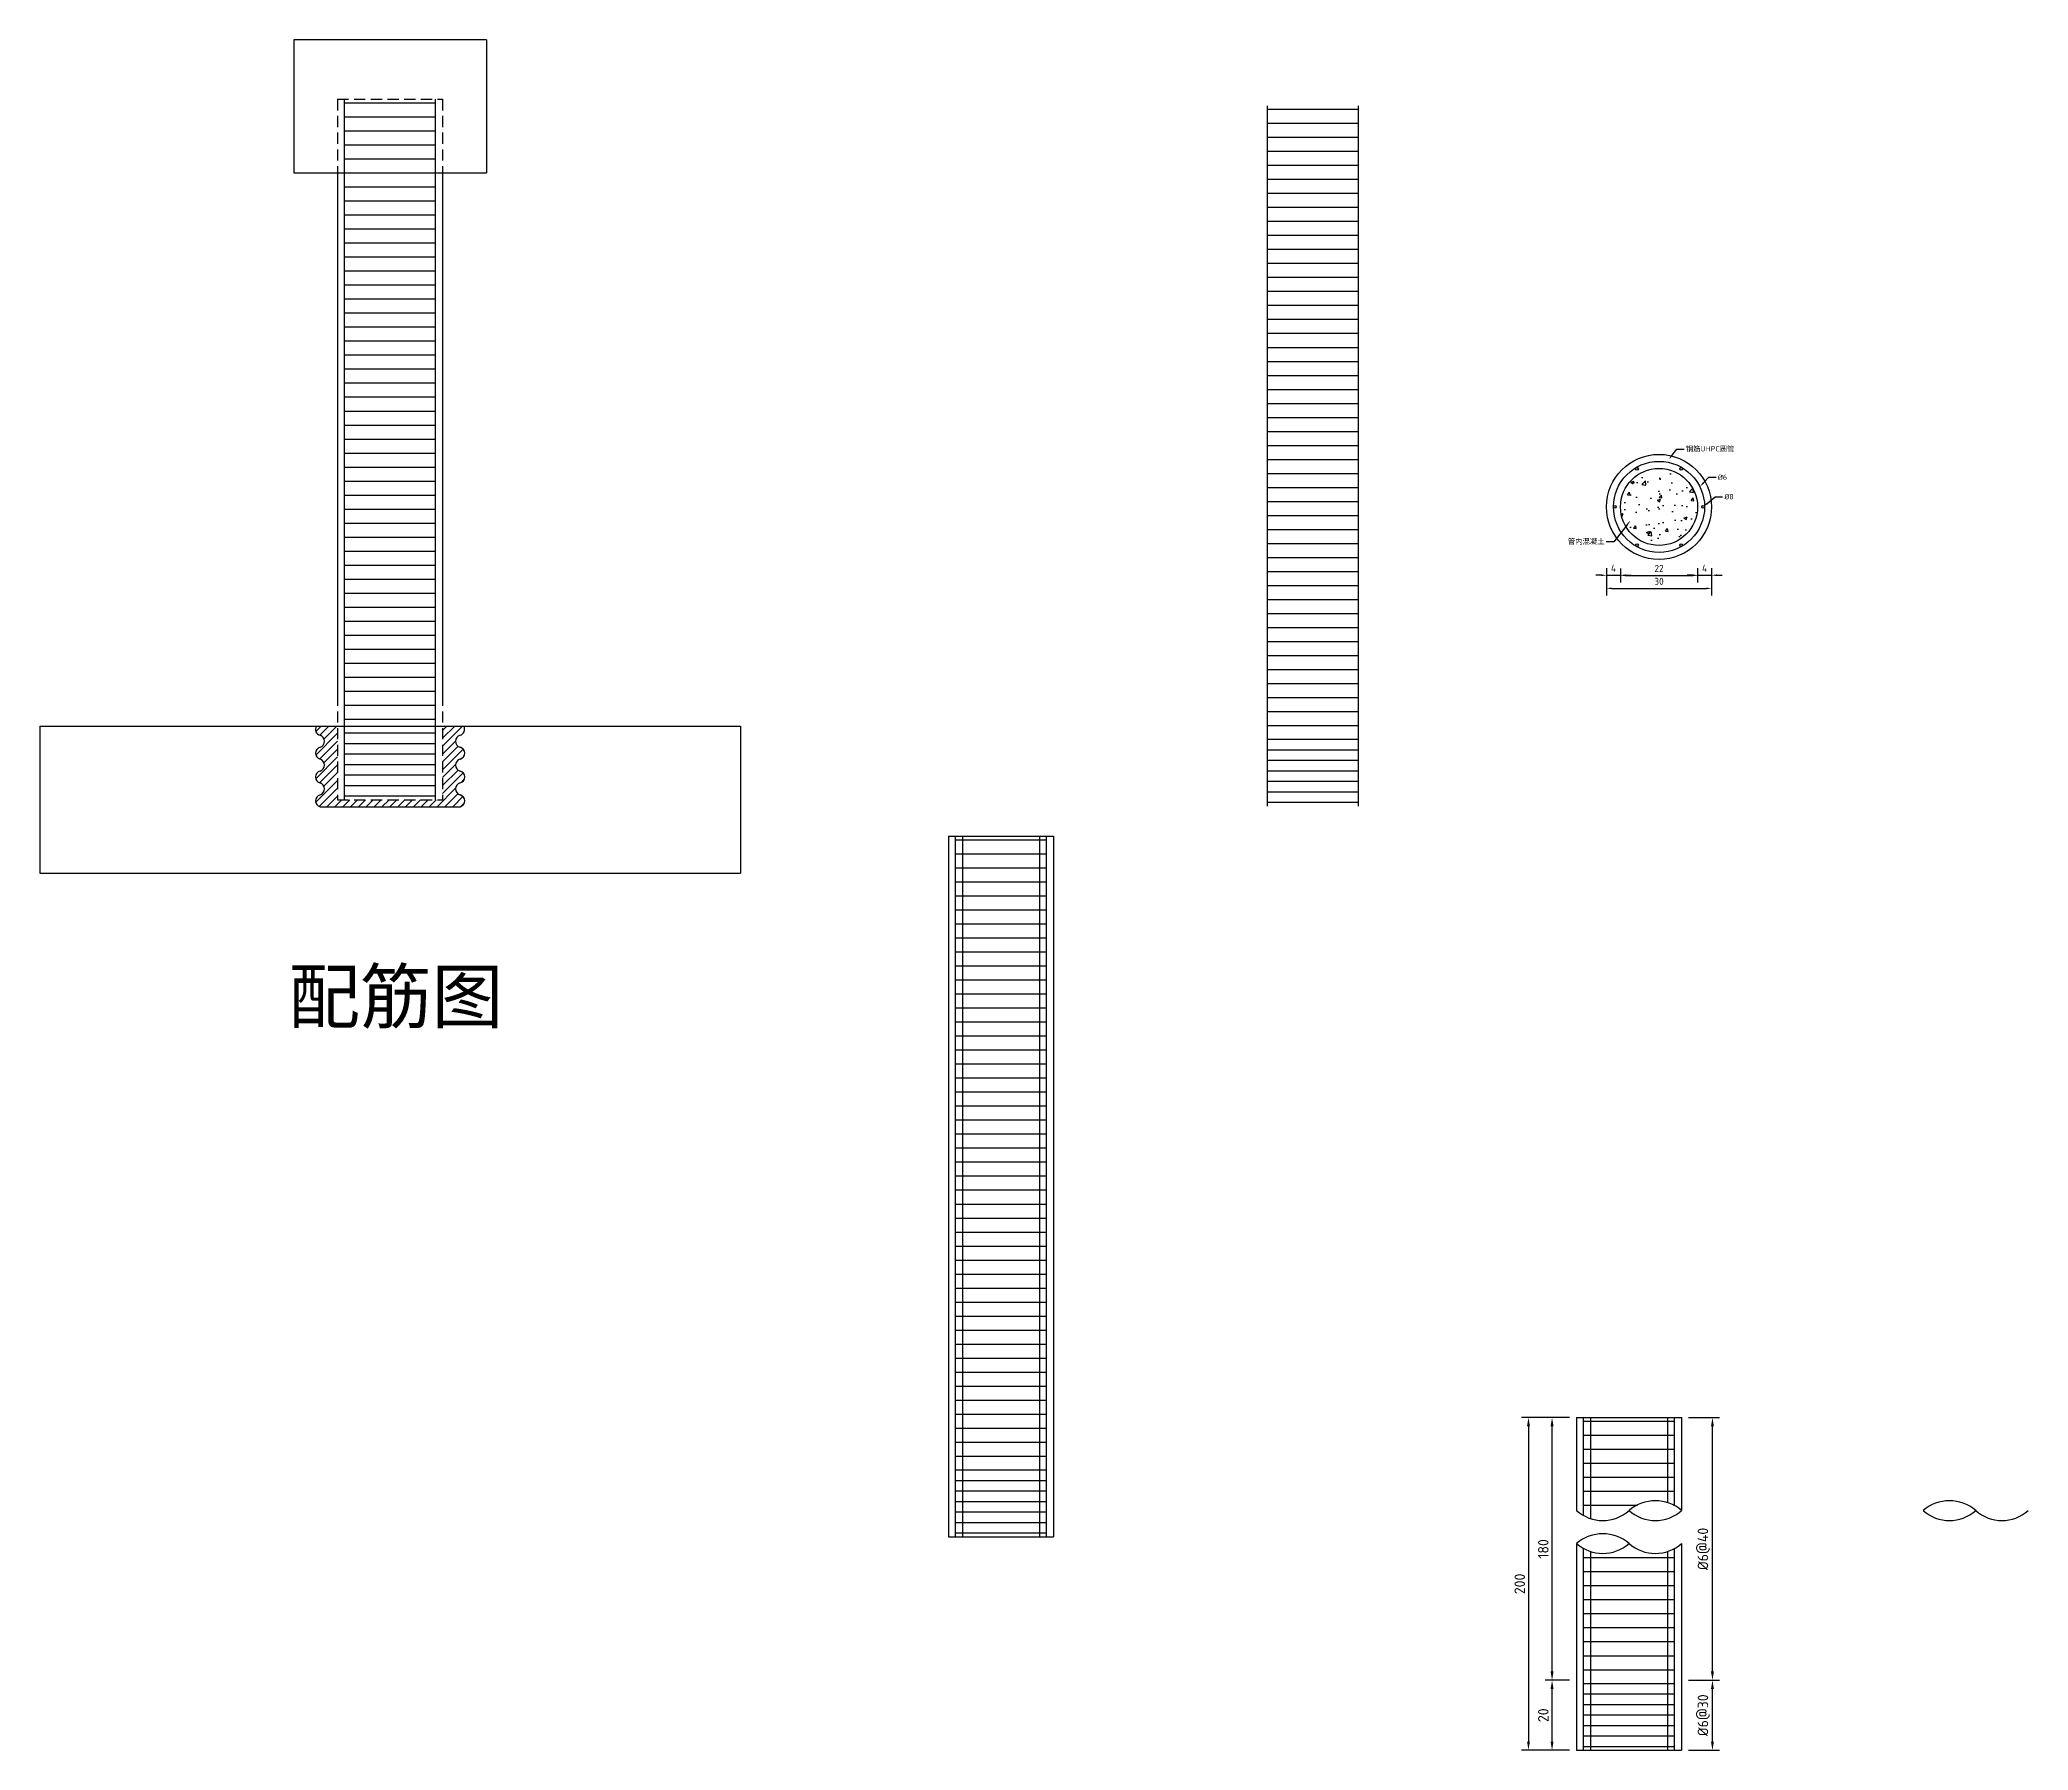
# Model space of a CAD drawing. Header units: millimetres. Extents: x 2537 to 35994, y -14212 to 3650.
# Drawn here: x 2537 to 8213, y -2249 to 2635 of the extents above; entities that cross this region are included whole.
import ezdxf
from ezdxf import colors
from ezdxf.entities.mleader import LeaderData, LeaderLine
from ezdxf.math import Vec2, Vec3

# ---------------------------------------------------------------- set-up
doc = ezdxf.new("R2010")
doc.units = ezdxf.units.MM
doc.linetypes.add('HIDDEN', pattern=[9.525, 6.35, -3.175])
doc.styles.get("Standard").update_dxf_attribs({"font": 'tssdeng.shx'})
doc.dimstyles.new('ISO-25', dxfattribs={"dimtxt": 50, "dimasz": 30, "dimexe": 20, "dimexo": 20, "dimgap": 10, "dimtad": 1, "dimlfac": 0.1, "dimdsep": 46, "dimtxsty": 'Standard', "dimcen": 30, "dimadec": 0, "dimazin": 0, "dimtfac": 1, "dimtmove": 0, "dimatfit": 3, "dimfxl": 0, "dimarcsym": 0})

# ---------------------------------------------------------------- blocks, each defined once
blk = doc.blocks.new('*U1')
blk.add_circle((0, 0), 4)
blk = doc.blocks.new('*U2')
at = {"color": 0, "linetype": 'ByBlock', "lineweight": -2, "transparency": 16777216}
for p, rotation in [((3630.2, 1921.2), 119.9999999999999), ((3756.2, 1921.2), 59.99999999999997), ((3567.2, 1812.1), 180), ((3630.2, 1703), 239.9999999999999), ((3756.2, 1703), 299.9999999999998)]:
    blk.add_blockref('*U1', p, dxfattribs=dict(at, rotation=rotation))
blk.add_blockref('*U1', (3819.2, 1812.1), dxfattribs=at)
blk = doc.blocks.new('*D29')
at = {"color": 0, "lineweight": -2, "transparency": 16777216}
for p, q in [((6903.6, -1299.3), (6766.4, -1299.3)), ((6786.4, -1324.3), (6786.4, -2224.3)), ((6903.6, -2249.3), (6766.4, -2249.3))]:
    blk.add_line(p, q, dxfattribs=at)
at = {"color": 0, "transparency": 16777216}
for points in [[(6782.2, -1324.3), (6790.5, -1324.3), (6786.4, -1299.3)], [(6782.2, -2224.3), (6790.5, -2224.3), (6786.4, -2249.3)]]:
    blk.add_solid(points, dxfattribs=at)
at = {"layer": 'Defpoints', "color": 0, "transparency": 16777216}
for p in [(6923.6, -1299.3), (6786.4, -2249.3), (6923.6, -2249.3)]:
    blk.add_point(p, dxfattribs=at)
at = {"color": 0, "transparency": 16777216, "insert": (6761.4, -1774.3), "char_height": 30, "attachment_point": 5, "rotation": 90}
blk.add_mtext('200', dxfattribs=at)
blk = doc.blocks.new('*D30')
at = {"color": 0, "lineweight": -2, "transparency": 16777216}
for p, q in [((6903.6, -2049.3), (6833.7, -2049.3)), ((6853.7, -2224.3), (6853.7, -2074.3)), ((6903.6, -2249.3), (6833.7, -2249.3))]:
    blk.add_line(p, q, dxfattribs=at)
at = {"color": 0, "transparency": 16777216}
for points in [[(6849.5, -2074.3), (6857.9, -2074.3), (6853.7, -2049.3)], [(6849.5, -2224.3), (6857.9, -2224.3), (6853.7, -2249.3)]]:
    blk.add_solid(points, dxfattribs=at)
at = {"layer": 'Defpoints', "color": 0, "transparency": 16777216}
for p in [(6853.7, -2049.3), (6923.6, -2049.3), (6923.6, -2249.3)]:
    blk.add_point(p, dxfattribs=at)
at = {"color": 0, "transparency": 16777216, "insert": (6828.7, -2149.3), "char_height": 30, "attachment_point": 5, "rotation": 90}
blk.add_mtext('20', dxfattribs=at)
blk = doc.blocks.new('*D31')
at = {"color": 0, "lineweight": -2, "transparency": 16777216}
for p, q in [((6903.6, -1299.3), (6833.7, -1299.3)), ((6853.7, -2024.3), (6853.7, -1324.3)), ((6903.6, -2049.3), (6833.7, -2049.3))]:
    blk.add_line(p, q, dxfattribs=at)
at = {"color": 0, "transparency": 16777216}
for points in [[(6849.5, -1324.3), (6857.9, -1324.3), (6853.7, -1299.3)], [(6849.5, -2024.3), (6857.9, -2024.3), (6853.7, -2049.3)]]:
    blk.add_solid(points, dxfattribs=at)
at = {"layer": 'Defpoints', "color": 0, "transparency": 16777216}
for p in [(6853.7, -1299.3), (6923.6, -1299.3), (6923.6, -2049.3)]:
    blk.add_point(p, dxfattribs=at)
at = {"color": 0, "transparency": 16777216, "insert": (6828.7, -1674.3), "char_height": 30, "attachment_point": 5, "rotation": 90}
blk.add_mtext('180', dxfattribs=at)
blk = doc.blocks.new('*D32')
at = {"color": 0, "lineweight": -2, "transparency": 16777216}
for p, q in [((7243.6, -2049.3), (7331.6, -2049.3)), ((7311.6, -2224.3), (7311.6, -2074.3)), ((7243.6, -2249.3), (7331.6, -2249.3))]:
    blk.add_line(p, q, dxfattribs=at)
at = {"color": 0, "transparency": 16777216}
for points in [[(7307.4, -2074.3), (7315.7, -2074.3), (7311.6, -2049.3)], [(7307.4, -2224.3), (7315.7, -2224.3), (7311.6, -2249.3)]]:
    blk.add_solid(points, dxfattribs=at)
at = {"layer": 'Defpoints', "color": 0, "transparency": 16777216}
for p in [(7223.6, -2049.3), (7311.6, -2049.3), (7223.6, -2249.3)]:
    blk.add_point(p, dxfattribs=at)
at = {"color": 0, "transparency": 16777216, "insert": (7286.6, -2149.3), "char_height": 30, "attachment_point": 5, "rotation": 90}
blk.add_mtext('%%C6@30', dxfattribs=at)
blk = doc.blocks.new('*D33')
at = {"color": 0, "lineweight": -2, "transparency": 16777216}
for p, q in [((7243.6, -1299.3), (7331.6, -1299.3)), ((7311.6, -2024.3), (7311.6, -1324.3)), ((7243.6, -2049.3), (7331.6, -2049.3))]:
    blk.add_line(p, q, dxfattribs=at)
at = {"color": 0, "transparency": 16777216}
for points in [[(7307.4, -1324.3), (7315.7, -1324.3), (7311.6, -1299.3)], [(7307.4, -2024.3), (7315.7, -2024.3), (7311.6, -2049.3)]]:
    blk.add_solid(points, dxfattribs=at)
at = {"layer": 'Defpoints', "color": 0, "transparency": 16777216}
for p in [(7223.6, -1299.3), (7311.6, -1299.3), (7223.6, -2049.3)]:
    blk.add_point(p, dxfattribs=at)
at = {"color": 0, "transparency": 16777216, "insert": (7286.6, -1674.3), "char_height": 30, "attachment_point": 5, "rotation": 90}
blk.add_mtext('%%C6@40', dxfattribs=at)
blk = doc.blocks.new('*D34')
at = {"color": 0, "lineweight": -2, "transparency": 16777216}
for p, q in [((7009.1, 1125.7), (7009.1, 1048.2)), ((7309.1, 1125.7), (7309.1, 1048.2)), ((7024.1, 1068.2), (7294.1, 1068.2))]:
    blk.add_line(p, q, dxfattribs=at)
at = {"color": 0, "transparency": 16777216}
for points in [[(7024.1, 1070.7), (7024.1, 1065.7), (7009.1, 1068.2)], [(7294.1, 1070.7), (7294.1, 1065.7), (7309.1, 1068.2)]]:
    blk.add_solid(points, dxfattribs=at)
at = {"layer": 'Defpoints', "color": 0, "transparency": 16777216}
for p in [(7009.1, 1145.7), (7309.1, 1145.7), (7309.1, 1068.2)]:
    blk.add_point(p, dxfattribs=at)
at = {"color": 0, "transparency": 16777216, "insert": (7159.1, 1088.2), "char_height": 20, "attachment_point": 5}
blk.add_mtext('30', dxfattribs=at)
blk = doc.blocks.new('*D35')
at = {"color": 0, "lineweight": -2, "transparency": 16777216}
for p, q in [((6994.1, 1105.7), (6979.1, 1105.7)), ((7009.1, 1125.7), (7009.1, 1085.7)), ((7009.1, 1105.7), (7049.1, 1105.7)), ((7049.1, 1125.1), (7049.1, 1085.7)), ((7064.1, 1105.7), (7079.1, 1105.7))]:
    blk.add_line(p, q, dxfattribs=at)
at = {"color": 0, "transparency": 16777216}
for points in [[(6994.1, 1108.2), (6994.1, 1103.2), (7009.1, 1105.7)], [(7064.1, 1108.2), (7064.1, 1103.2), (7049.1, 1105.7)]]:
    blk.add_solid(points, dxfattribs=at)
at = {"layer": 'Defpoints', "color": 0, "transparency": 16777216}
for p in [(7009.1, 1145.7), (7049.1, 1145.1), (7049.1, 1105.7)]:
    blk.add_point(p, dxfattribs=at)
at = {"color": 0, "transparency": 16777216, "insert": (7029.1, 1125.7), "char_height": 20, "attachment_point": 5}
blk.add_mtext('4', dxfattribs=at)
blk = doc.blocks.new('*D36')
at = {"color": 0, "lineweight": -2, "transparency": 16777216}
for p, q in [((7049.1, 1125.1), (7049.1, 1085.1)), ((7064.1, 1105.1), (7254.1, 1105.1)), ((7269.1, 1125.1), (7269.1, 1085.1))]:
    blk.add_line(p, q, dxfattribs=at)
at = {"color": 0, "transparency": 16777216}
for points in [[(7064.1, 1107.6), (7064.1, 1102.6), (7049.1, 1105.1)], [(7254.1, 1107.6), (7254.1, 1102.6), (7269.1, 1105.1)]]:
    blk.add_solid(points, dxfattribs=at)
at = {"layer": 'Defpoints', "color": 0, "transparency": 16777216}
for p in [(7049.1, 1145.1), (7269.1, 1145.1), (7269.1, 1105.1)]:
    blk.add_point(p, dxfattribs=at)
at = {"color": 0, "transparency": 16777216, "insert": (7159.1, 1125.1), "char_height": 20, "attachment_point": 5}
blk.add_mtext('22', dxfattribs=at)
blk = doc.blocks.new('*D37')
at = {"color": 0, "lineweight": -2, "transparency": 16777216}
for p, q in [((7254.1, 1105.7), (7239.1, 1105.7)), ((7269.1, 1125.7), (7269.1, 1085.7)), ((7269.1, 1105.7), (7309.1, 1105.7)), ((7309.1, 1125.1), (7309.1, 1085.7)), ((7324.1, 1105.7), (7339.1, 1105.7))]:
    blk.add_line(p, q, dxfattribs=at)
at = {"color": 0, "transparency": 16777216}
for points in [[(7254.1, 1108.2), (7254.1, 1103.2), (7269.1, 1105.7)], [(7324.1, 1108.2), (7324.1, 1103.2), (7309.1, 1105.7)]]:
    blk.add_solid(points, dxfattribs=at)
at = {"layer": 'Defpoints', "color": 0, "transparency": 16777216}
for p in [(7269.1, 1145.7), (7309.1, 1145.1), (7309.1, 1105.7)]:
    blk.add_point(p, dxfattribs=at)
at = {"color": 0, "transparency": 16777216, "insert": (7289.1, 1125.7), "char_height": 20, "attachment_point": 5}
blk.add_mtext('4', dxfattribs=at)

msp = doc.modelspace()

# ---------------------------------------------------------------- hatches: boundary and pattern name
h = msp.add_hatch(color=256)
h.dxf.hatch_style = 1
h.paths.add_polyline_path([(7289.075, 1300.73, 1), (7281.075, 1300.73, 1)])
h.paths.add_polyline_path([(7226.075, 1409.849, 1), (7218.075, 1409.849, 1)])
h.paths.add_polyline_path([(7092.075, 1409.849, 1), (7100.075, 1409.849, 1)])
h.paths.add_polyline_path([(7029.075, 1300.73, 1), (7037.075, 1300.73, 1)])
h.paths.add_polyline_path([(7100.075, 1191.61, 1), (7092.075, 1191.61, 1)])
h.paths.add_polyline_path([(7218.075, 1191.61, 1), (7226.075, 1191.61, 1)])
h = msp.add_hatch()
h.set_pattern_fill('AR-CONC', color=256, scale=0.5)
h.set_pattern_definition([(50, (3465.83, -511.38), (91.0923, -7.9695), [9.525, -104.775]), (355, (3465.83, -511.38), (-17.6217, 95.5284), [7.62, -83.8203]), (100.4514, (3473.425, -512.05), (73.4706, 87.5589), [8.095, -89.0451]), (46.1842, (3465.83, -485.98), (135.5395, -21.0212), [14.2875, -157.1625]), (96.6356, (3477.13, -487.73), (118.702, 123.713), [12.1425, -133.568]), (351.184, (3465.83, -485.98), (118.702, 123.713), [11.43, -125.73]), (21, (3478.53, -492.33), (75.8072, -51.1326), [9.525, -104.775]), (326, (3478.53, -492.33), (30.901, 92.094), [7.62, -83.82]), (71.4514, (3484.85, -496.59), (106.7082, 40.9614), [8.095, -89.045]), (37.5, (3465.834, -511.382), (1.5443, 42.27752), [0, -82.804, 0, -85.09, 0, -84.1375]), (7.5, (3465.834, -511.38), (33.40983, 50.0903), [0, -48.514, 0, -80.899, 0, -32.0675]), (327.5, (3437.513, -511.382), (67.7953, -2.86437), [0, -31.75, 0, -99.06, 0, -131.445]), (317.5, (3424.81, -511.38), (74.0646, 12.71325), [0, -41.275, 0, -65.786, 0, -93.345])])
h.paths.add_polyline_path([(7049.075, 1300.73, 1), (7269.075, 1300.73, 1)])
h = msp.add_hatch()
h.set_pattern_fill('ANSI31', color=256, scale=5)
h.set_pattern_definition([(45, (-10797.622, -59.406), (-11.22532, 11.22532), [])])
h.paths.add_polyline_path([(3336.568, 614.596, 0.76470588), (3336.568, 580.596, -0.76470588), (3336.568, 546.596, 0.76470588), (3336.568, 512.596, -0.76470588), (3336.568, 478.596, 0.76470588), (3336.568, 444.596), (3736.568, 444.596, 0.76470588), (3736.568, 478.596, -0.76470588), (3736.568, 512.596, 0.76470588), (3736.568, 546.596, -0.76470588), (3736.568, 580.596, 0.76470588), (3736.568, 614.596, -0.76470588), (3736.568, 648.596, 0.49605437), (3747.095, 674.596), (3686.568, 674.596), (3686.568, 464.596), (3386.568, 464.596), (3386.568, 674.596), (3326.04, 674.596, 0.49605437), (3336.568, 648.596, -0.76470588)])

# ---------------------------------------------------------------- linework, layer by layer
for p, q in [((3811.568, 2634.596), (3261.568, 2634.596)), ((3261.568, 2634.596), (3261.568, 2254.596)), ((3811.568, 2634.596), (3811.568, 2254.596)), ((3406.568, 664.596), (3406.568, 2464.596)), ((3406.568, 2454.596), (3666.568, 2454.596)), ((3666.568, 664.596), (3666.568, 2464.596)), ((6040.906, 646.374), (6040.906, 2446.374)), ((6300.906, 646.374), (6300.906, 2446.374)), ((3406.568, 2414.596), (3666.568, 2414.596)), ((6040.906, 2436.374), (6300.906, 2436.374)), ((6040.906, 2396.374), (6300.906, 2396.374)), ((3406.568, 2374.596), (3666.568, 2374.596)), ((3406.568, 2334.596), (3666.568, 2334.596)), ((6040.906, 2356.374), (6300.906, 2356.374)), ((3406.568, 2294.596), (3666.568, 2294.596)), ((6040.906, 2316.374), (6300.906, 2316.374)), ((6040.906, 2276.374), (6300.906, 2276.374)), ((3261.568, 2254.596), (3811.568, 2254.596)), ((3386.568, 2254.596), (3386.568, 764.596)), ((3406.568, 2254.596), (3666.568, 2254.596)), ((3406.568, 2214.596), (3666.568, 2214.596)), ((3686.568, 2254.596), (3686.568, 764.596)), ((6040.906, 2236.374), (6300.906, 2236.374)), ((3406.568, 2174.596), (3666.568, 2174.596)), ((6040.906, 2196.374), (6300.906, 2196.374)), ((3406.568, 2134.596), (3666.568, 2134.596)), ((6040.906, 2156.374), (6300.906, 2156.374)), ((6040.906, 2116.374), (6300.906, 2116.374)), ((3406.568, 2094.596), (3666.568, 2094.596)), ((3406.568, 2054.596), (3666.568, 2054.596)), ((6040.906, 2076.374), (6300.906, 2076.374)), ((3406.568, 2014.596), (3666.568, 2014.596)), ((6040.906, 2036.374), (6300.906, 2036.374)), ((6040.906, 1996.374), (6300.906, 1996.374)), ((3406.568, 1974.596), (3666.568, 1974.596)), ((3406.568, 1934.596), (3666.568, 1934.596)), ((6040.906, 1956.374), (6300.906, 1956.374)), ((3406.568, 1894.596), (3666.568, 1894.596)), ((6040.906, 1916.374), (6300.906, 1916.374)), ((6040.906, 1876.374), (6300.906, 1876.374)), ((3406.568, 1854.596), (3666.568, 1854.596)), ((6040.906, 1836.374), (6300.906, 1836.374)), ((3406.568, 1814.596), (3666.568, 1814.596)), ((3406.568, 1774.596), (3666.568, 1774.596)), ((6040.906, 1796.374), (6300.906, 1796.374)), ((3406.568, 1734.596), (3666.568, 1734.596)), ((6040.906, 1756.374), (6300.906, 1756.374)), ((6040.906, 1716.374), (6300.906, 1716.374)), ((3406.568, 1694.596), (3666.568, 1694.596)), ((3406.568, 1654.596), (3666.568, 1654.596)), ((6040.906, 1676.374), (6300.906, 1676.374)), ((3406.568, 1614.596), (3666.568, 1614.596)), ((6040.906, 1636.374), (6300.906, 1636.374)), ((6040.906, 1596.374), (6300.906, 1596.374)), ((3406.568, 1574.596), (3666.568, 1574.596)), ((3406.568, 1534.596), (3666.568, 1534.596)), ((6040.906, 1556.374), (6300.906, 1556.374)), ((3406.568, 1494.596), (3666.568, 1494.596)), ((6040.906, 1516.374), (6300.906, 1516.374)), ((6040.906, 1476.374), (6300.906, 1476.374)), ((3406.568, 1454.596), (3666.568, 1454.596)), ((6040.906, 1436.374), (6300.906, 1436.374)), ((3406.568, 1414.596), (3666.568, 1414.596)), ((3406.568, 1374.596), (3666.568, 1374.596)), ((6040.906, 1396.374), (6300.906, 1396.374)), ((3406.568, 1334.596), (3666.568, 1334.596)), ((6040.906, 1356.374), (6300.906, 1356.374)), ((6040.906, 1316.374), (6300.906, 1316.374)), ((3406.568, 1294.596), (3666.568, 1294.596)), ((3406.568, 1254.596), (3666.568, 1254.596)), ((6040.906, 1276.374), (6300.906, 1276.374)), ((3406.568, 1214.596), (3666.568, 1214.596)), ((6040.906, 1236.374), (6300.906, 1236.374)), ((6040.906, 1196.374), (6300.906, 1196.374)), ((3406.568, 1174.596), (3666.568, 1174.596)), ((6040.906, 1156.374), (6300.906, 1156.374)), ((3406.568, 1134.596), (3666.568, 1134.596)), ((3406.568, 1094.596), (3666.568, 1094.596)), ((6040.906, 1116.374), (6300.906, 1116.374)), ((3406.568, 1054.596), (3666.568, 1054.596)), ((6040.906, 1076.374), (6300.906, 1076.374)), ((6040.906, 1036.374), (6300.906, 1036.374)), ((3406.568, 1014.596), (3666.568, 1014.596)), ((3406.568, 974.596), (3666.568, 974.596)), ((6040.906, 996.374), (6300.906, 996.374)), ((3406.568, 934.596), (3666.568, 934.596)), ((6040.906, 956.374), (6300.906, 956.374)), ((6040.906, 916.374), (6300.906, 916.374)), ((3406.568, 894.596), (3666.568, 894.596)), ((3406.568, 854.596), (3666.568, 854.596)), ((6040.906, 876.374), (6300.906, 876.374)), ((3406.568, 814.596), (3666.568, 814.596)), ((6040.906, 836.374), (6300.906, 836.374)), ((6040.906, 796.374), (6300.906, 796.374)), ((3406.568, 774.596), (3666.568, 774.596)), ((6040.906, 756.374), (6300.906, 756.374)), ((3406.568, 734.596), (3666.568, 734.596)), ((3406.568, 694.596), (3666.568, 694.596)), ((6040.906, 716.374), (6300.906, 716.374)), ((2536.568, 674.596), (4536.568, 674.596)), ((2536.568, 674.596), (2536.568, 254.596)), ((3406.568, 464.596), (3406.568, 664.596)), ((3666.568, 654.596), (3406.568, 654.596)), ((3666.568, 624.596), (3406.568, 624.596)), ((3666.568, 464.596), (3666.568, 664.596)), ((4536.568, 674.596), (4536.568, 254.596)), ((6040.906, 676.374), (6300.906, 676.374)), ((6040.906, 446.374), (6040.906, 646.374)), ((6300.906, 636.374), (6040.906, 636.374)), ((6300.906, 446.374), (6300.906, 646.374)), ((3666.568, 594.596), (3406.568, 594.596)), ((6300.906, 606.374), (6040.906, 606.374)), ((6300.906, 576.374), (6040.906, 576.374)), ((3666.568, 564.596), (3406.568, 564.596)), ((3666.568, 534.596), (3406.568, 534.596)), ((6300.906, 546.374), (6040.906, 546.374)), ((6300.906, 516.374), (6040.906, 516.374)), ((3666.568, 504.596), (3406.568, 504.596)), ((3666.568, 474.596), (3406.568, 474.596)), ((6300.906, 486.374), (6040.906, 486.374)), ((6300.906, 456.374), (6040.906, 456.374)), ((3336.568, 444.596), (3736.568, 444.596)), ((5170.656, 360.396), (5170.656, -1639.604)), ((5390.656, 360.396), (5390.656, -1639.604)), ((2536.568, 254.596), (4536.568, 254.596)), ((5130.656, 150.396), (5130.656, -1339.604)), ((5430.656, 150.396), (5430.656, -1339.604)), ((6963.615, -1299.25), (6963.615, -1587.76)), ((7183.615, -1299.25), (7183.615, -1542.507)), ((6923.615, -1509.25), (6923.615, -1565.134)), ((7223.615, -1509.25), (7223.615, -1565.134)), ((6923.615, -1659.25), (6923.615, -1949.25)), ((6963.615, -1681.877), (6963.615, -2249.25)), ((7183.615, -1681.877), (7183.615, -2249.25)), ((7223.615, -1659.25), (7223.615, -1949.25))]:
    msp.add_line(p, q)
at = {"linetype": 'HIDDEN', "ltscale": 5}
for p, q in [((3386.568, 2464.596), (3686.568, 2464.596)), ((3386.568, 2464.596), (3386.568, 2254.596)), ((3686.568, 2464.596), (3686.568, 2254.596)), ((3386.568, 764.596), (3386.568, 464.596)), ((3686.568, 764.596), (3686.568, 464.596)), ((3386.568, 464.596), (3686.568, 464.596))]:
    msp.add_line(p, q, dxfattribs=at)
at = {"ltscale": 5}
for p, q in [((5130.656, 360.396), (5430.656, 360.396)), ((5130.656, 360.396), (5130.656, 150.396)), ((5430.656, 360.396), (5430.656, 150.396)), ((6923.615, -1299.25), (7223.615, -1299.25)), ((6923.615, -1299.25), (6923.615, -1509.25)), ((7223.615, -1299.25), (7223.615, -1509.25)), ((5130.656, -1339.604), (5130.656, -1639.604)), ((5430.656, -1339.604), (5430.656, -1639.604)), ((5130.656, -1639.604), (5430.656, -1639.604)), ((6923.615, -1949.25), (6923.615, -2249.25)), ((7223.615, -1949.25), (7223.615, -2249.25)), ((6923.615, -2249.25), (7223.615, -2249.25))]:
    msp.add_line(p, q, dxfattribs=at)
at = {"lineweight": 30}
for p, q in [((5150.656, -1439.604), (5150.656, 360.396)), ((5150.656, 350.396), (5410.656, 350.396)), ((5410.656, -1439.604), (5410.656, 360.396)), ((5150.656, 310.396), (5410.656, 310.396)), ((5150.656, 270.396), (5410.656, 270.396)), ((5150.656, 230.396), (5410.656, 230.396)), ((5150.656, 190.396), (5410.656, 190.396)), ((5150.656, 150.396), (5410.656, 150.396)), ((5150.656, 110.396), (5410.656, 110.396)), ((5150.656, 70.396), (5410.656, 70.396)), ((5150.656, 30.396), (5410.656, 30.396)), ((5150.656, -9.604), (5410.656, -9.604)), ((5150.656, -49.604), (5410.656, -49.604)), ((5150.656, -89.604), (5410.656, -89.604)), ((5150.656, -129.604), (5410.656, -129.604)), ((5150.656, -169.604), (5410.656, -169.604)), ((5150.656, -209.604), (5410.656, -209.604)), ((5150.656, -249.604), (5410.656, -249.604)), ((5150.656, -289.604), (5410.656, -289.604)), ((5150.656, -329.604), (5410.656, -329.604)), ((5150.656, -369.604), (5410.656, -369.604)), ((5150.656, -409.604), (5410.656, -409.604)), ((5150.656, -449.604), (5410.656, -449.604)), ((5150.656, -489.604), (5410.656, -489.604)), ((5150.656, -529.604), (5410.656, -529.604)), ((5150.656, -569.604), (5410.656, -569.604)), ((5150.656, -609.604), (5410.656, -609.604)), ((5150.656, -649.604), (5410.656, -649.604)), ((5150.656, -689.604), (5410.656, -689.604)), ((5150.656, -729.604), (5410.656, -729.604)), ((5150.656, -769.604), (5410.656, -769.604)), ((5150.656, -809.604), (5410.656, -809.604)), ((5150.656, -849.604), (5410.656, -849.604)), ((5150.656, -889.604), (5410.656, -889.604)), ((5150.656, -929.604), (5410.656, -929.604)), ((5150.656, -969.604), (5410.656, -969.604)), ((5150.656, -1009.604), (5410.656, -1009.604)), ((5150.656, -1049.604), (5410.656, -1049.604)), ((5150.656, -1089.604), (5410.656, -1089.604)), ((5150.656, -1129.604), (5410.656, -1129.604)), ((5150.656, -1169.604), (5410.656, -1169.604)), ((5150.656, -1209.604), (5410.656, -1209.604)), ((5150.656, -1249.604), (5410.656, -1249.604)), ((5150.656, -1289.604), (5410.656, -1289.604)), ((6943.615, -1579.125), (6943.615, -1299.25)), ((7203.615, -1551.142), (7203.615, -1299.25)), ((5150.656, -1329.604), (5410.656, -1329.604)), ((6943.615, -1309.25), (7203.615, -1309.25)), ((6943.615, -1349.25), (7203.615, -1349.25)), ((5150.656, -1369.604), (5410.656, -1369.604)), ((5150.656, -1409.604), (5410.656, -1409.604)), ((6943.615, -1389.25), (7203.615, -1389.25)), ((5150.656, -1639.604), (5150.656, -1439.604)), ((5410.656, -1449.604), (5150.656, -1449.604)), ((5410.656, -1639.604), (5410.656, -1439.604)), ((6943.615, -1429.25), (7203.615, -1429.25)), ((6943.615, -1469.25), (7203.615, -1469.25)), ((5410.656, -1479.604), (5150.656, -1479.604)), ((5410.656, -1509.604), (5150.656, -1509.604)), ((6943.615, -1509.25), (7203.615, -1509.25)), ((5410.656, -1539.604), (5150.656, -1539.604)), ((5410.656, -1569.604), (5150.656, -1569.604)), ((6943.615, -1549.25), (7097.201, -1549.25)), ((7200.028, -1549.25), (7203.615, -1549.25)), ((5410.656, -1599.604), (5150.656, -1599.604)), ((5410.656, -1629.604), (5150.656, -1629.604)), ((6943.615, -2049.25), (6943.615, -1673.242)), ((6943.615, -1699.25), (7203.615, -1699.25)), ((7203.615, -2049.25), (7203.615, -1673.242)), ((6943.615, -1739.25), (7203.615, -1739.25)), ((6943.615, -1779.25), (7203.615, -1779.25)), ((6943.615, -1819.25), (7203.615, -1819.25)), ((6943.615, -1859.25), (7203.615, -1859.25)), ((6943.615, -1899.25), (7203.615, -1899.25)), ((6943.615, -1939.25), (7203.615, -1939.25)), ((6943.615, -1979.25), (7203.615, -1979.25)), ((6943.615, -2019.25), (7203.615, -2019.25)), ((6943.615, -2249.25), (6943.615, -2049.25)), ((7203.615, -2059.25), (6943.615, -2059.25)), ((7203.615, -2089.25), (6943.615, -2089.25)), ((7203.615, -2249.25), (7203.615, -2049.25)), ((7203.615, -2119.25), (6943.615, -2119.25)), ((7203.615, -2149.25), (6943.615, -2149.25)), ((7203.615, -2179.25), (6943.615, -2179.25)), ((7203.615, -2209.25), (6943.615, -2209.25)), ((7203.615, -2239.25), (6943.615, -2239.25))]:
    msp.add_line(p, q, dxfattribs=at)
for radius in [150, 110]:
    msp.add_circle((7159.075, 1300.73), radius)
msp.add_circle((7159.075, 1300.73), 130, dxfattribs=at)
for centre, radius, start, end in [((3341.183, 665.596), 17.615, 149.275068, 254.810713), ((3331.952, 631.596), 17.615, 285.189287, 74.810713), ((3741.183, 631.596), 17.615, 105.189287, 254.810713), ((3731.952, 665.596), 17.615, 285.189287, 30.724932), ((3341.183, 597.596), 17.615, 105.189287, 254.810713), ((3331.952, 563.596), 17.615, 285.189287, 74.810713), ((3741.183, 563.596), 17.615, 105.189287, 254.810713), ((3731.952, 597.596), 17.615, 285.189287, 74.810713), ((3341.183, 529.596), 17.615, 105.189287, 254.810713), ((3331.952, 495.596), 17.615, 285.189287, 74.810713), ((3741.183, 495.596), 17.615, 105.189287, 254.810713), ((3731.952, 529.596), 17.615, 285.189287, 74.810713), ((3341.183, 461.596), 17.615, 105.189287, 254.810713), ((3731.952, 461.596), 17.615, 285.189287, 74.810713), ((6998.615, -1479.215), 114.048, 228.881718, 311.118282), ((7148.615, -1651.052), 114.048, 48.881718, 131.118282), ((7148.615, -1479.215), 114.048, 228.881718, 311.118282), ((7988.034, -1651.052), 114.048, 48.881718, 131.118282), ((7988.034, -1479.215), 114.048, 228.881718, 311.118282), ((8138.034, -1479.215), 114.048, 228.881718, 311.118282), ((6998.615, -1745.169), 114.048, 48.881718, 131.118282), ((6998.615, -1573.331), 114.048, 228.881718, 311.118282), ((7148.615, -1573.331), 114.048, 228.881718, 311.118282)]:
    msp.add_arc(centre, radius, start, end)

# ---------------------------------------------------------------- block references
msp.add_blockref('*U2', (3465.834, -511.382))

# ---------------------------------------------------------------- texts
at = {"insert": (3246.131, -21.905), "char_height": 150, "attachment_point": 1}
msp.add_mtext_dynamic_manual_height_columns('{\\fSimSun|b0|i0|c134|p2;配筋图}', width=1161.55419, gutter_width=12.5, heights=[0], dxfattribs=at)

# ---------------------------------------------------------------- dimensions: what is measured, and where the dimension line sits
for base, p1, p2, picture, middle in [((7049.075, 1105.701), (7009.075, 1145.698), (7049.075, 1145.093), '*D35', (7029.075, 1125.701)), ((7309.075, 1068.183), (7009.075, 1145.698), (7309.075, 1145.698), '*D34', (7159.075, 1088.183)), ((7269.075, 1105.096), (7049.075, 1145.093), (7269.075, 1145.093), '*D36', (7159.075, 1125.096)), ((7309.075, 1105.701), (7269.075, 1145.698), (7309.075, 1145.093), '*D37', (7289.075, 1125.701))]:
    dim = msp.add_linear_dim(base=base, p1=p1, p2=p2, dimstyle='ISO-25', override={"dimtxt": 20, "dimasz": 15})
    dim.commit()
    dim.dimension.update_dxf_attribs({"geometry": picture, "text_midpoint": middle})
for base, p1, p2, text, picture, middle in [((6786.379, -2249.25), (6923.615, -1299.25), (6923.615, -2249.25), '200', '*D29', (6761.379, -1774.25)), ((6853.689, -1299.25), (6923.615, -2049.25), (6923.615, -1299.25), '180', '*D31', (6828.689, -1674.25)), ((7311.578, -1299.25), (7223.615, -2049.25), (7223.615, -1299.25), '%%C6@40', '*D33', (7286.578, -1674.25)), ((6853.689, -2049.25), (6923.615, -2249.25), (6923.615, -2049.25), '20', '*D30', (6828.689, -2149.25))]:
    dim = msp.add_linear_dim(base=base, p1=p1, p2=p2, angle=90, text=text, dimstyle='ISO-25', override={"dimtxt": 30, "dimasz": 25})
    dim.commit()
    dim.dimension.update_dxf_attribs({"geometry": picture, "text_midpoint": middle})
dim = msp.add_linear_dim(base=(7311.578, -2049.25), p1=(7223.615, -2249.25), p2=(7223.615, -2049.25), angle=90, text='%%C6@30', dimstyle='ISO-25', override={"dimtxt": 30, "dimasz": 25})
dim.commit()
dim.dimension.update_dxf_attribs({"geometry": '*D32', "text_midpoint": (7311.578, -2149.25), "dimtype": 160})

# ---------------------------------------------------------------- leaders
ml = msp.add_multileader_mtext('Standard')
ml.set_content('{\\fSimSun|b0|i0|c134|p2;钢筋}UHPC{\\fSimSun|b0|i0|c134|p2;圆管}', color=256)
ml.set_leader_properties()
ml.build(insert=Vec2(0, 0))
ml.multileader.update_dxf_attribs({"dogleg_length": 50, "arrow_head_size": 15})
ctx = ml.context
ctx.base_point, ctx.char_height, ctx.arrow_head_size, ctx.landing_gap_size, ctx.plane_origin = Vec3(7230.621, 1465.628), 15, 15, 5, Vec3(7187.301, 1436.484)
notes = []
notes.append((ctx, [(0, (1, 1, 0), (7209.447, 1465.628), (1, 0), 21.174, [(0, [(7187.301, 1436.484)], 0, [])])]))
ctx.mtext.insert, ctx.mtext.flow_direction = Vec3(7235.621, 1474.217), 5
ml = msp.add_multileader_mtext('Standard')
ml.set_content('%%c6', color=256)
ml.set_leader_properties()
ml.build(insert=Vec2(0, 0))
ml.multileader.update_dxf_attribs({"dogleg_length": 21.174, "arrow_head_size": 15})
ctx = ml.context
ctx.base_point, ctx.char_height, ctx.arrow_head_size, ctx.landing_gap_size, ctx.plane_origin = Vec3(7321.976, 1385.592), 15, 15, 5, Vec3(7275.877, 1358.689)
notes.append((ctx, [(0, (1, 1, 0), (7300.801, 1385.592), (1, 0), 21.174, [(0, [(7275.877, 1358.689)], 0, [])])]))
ctx.mtext.insert, ctx.mtext.flow_direction = Vec3(7326.976, 1393.092), 5
ml = msp.add_multileader_mtext('Standard')
ml.set_content('%%C8', color=256)
ml.set_leader_properties()
ml.build(insert=Vec2(0, 0))
ml.multileader.update_dxf_attribs({"dogleg_length": 21.174, "arrow_head_size": 15})
ctx = ml.context
ctx.base_point, ctx.char_height, ctx.arrow_head_size, ctx.landing_gap_size, ctx.plane_origin = Vec3(7340.279, 1329.757), 15, 15, 5, Vec3(7285.075, 1300.73)
notes.append((ctx, [(0, (1, 1, 0), (7319.105, 1329.757), (1, 0), 21.174, [(0, [(7285.075, 1300.73)], 0, [])])]))
ctx.mtext.insert, ctx.mtext.flow_direction = Vec3(7345.279, 1337.257), 5
ml = msp.add_multileader_mtext('Standard')
ml.set_content('{\\fSimSun|b0|i0|c134|p2;管内混凝土}', color=256)
ml.set_leader_properties()
ml.build(insert=Vec2(0, 0))
ml.multileader.update_dxf_attribs({"dogleg_length": 21.174, "arrow_head_size": 15})
ctx = ml.context
ctx.base_point, ctx.char_height, ctx.arrow_head_size, ctx.landing_gap_size, ctx.plane_origin = Vec3(6893.719, 1201.243), 15, 15, 5, Vec3(7077.292, 1261.519)
notes.append((ctx, [(0, (1, 1, 0), (7029.809, 1201.243), (-1, 0), 21.174, [(0, [(7077.292, 1261.519)], 0, [])])]))
ctx.mtext.insert, ctx.mtext.flow_direction = Vec3(6898.719, 1209.833), 5
for ctx, leaders in notes:
    for number, flags, end, landing, length, lines in leaders:
        leader = LeaderData()
        leader.index, (leader.has_last_leader_line, leader.has_dogleg_vector, leader.attachment_direction) = number, flags
        leader.last_leader_point, leader.dogleg_vector, leader.dogleg_length = Vec3(end), Vec3(landing), length
        for number, points, colour, breaks in lines:
            line = LeaderLine()
            line.index, line.vertices, line.color, line.breaks = number, Vec3.list(points), colors.encode_raw_color(colour), breaks
            leader.lines.append(line)
        ctx.leaders.append(leader)

doc.saveas('drawing.dxf')
